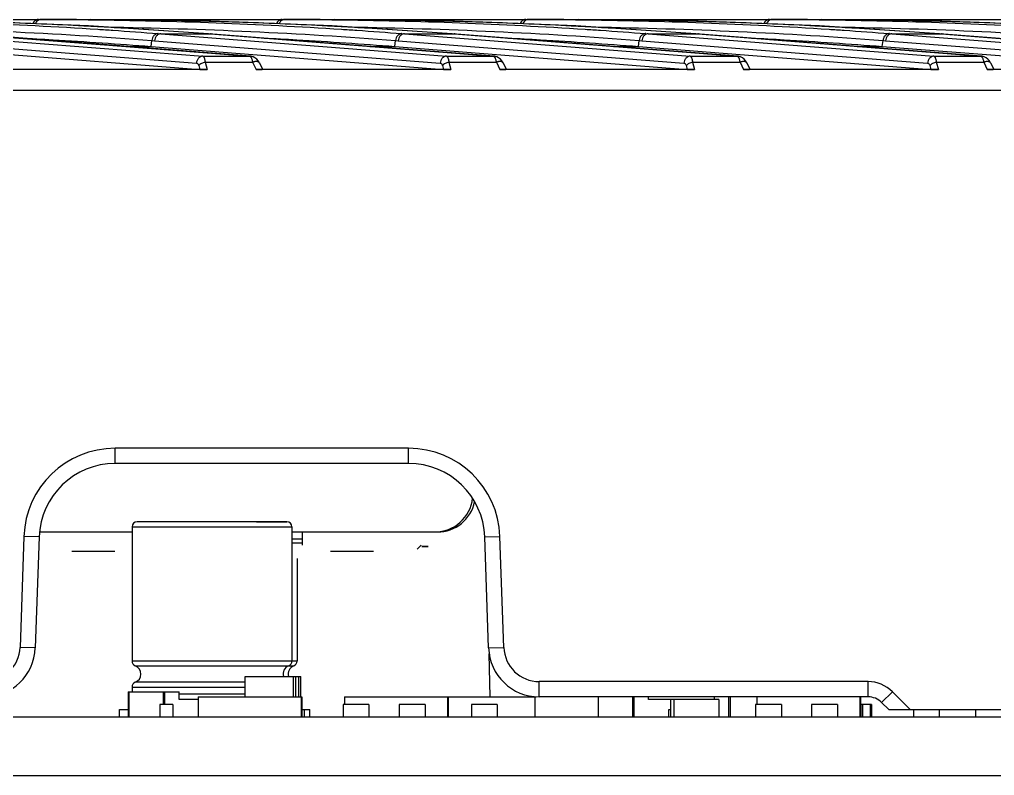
# Model space of a CAD drawing. Header units: millimetres. Extents: x 3299 to 14264, y 1863 to 5555.
# Drawn here: x 3732.03 to 3770.46, y 2920.55 to 2950.35 of the extents above; entities that cross this region are included whole.
import ezdxf

# ---------------------------------------------------------------- set-up
doc = ezdxf.new("R2010")
doc.units = ezdxf.units.MM
doc.layers.add('02___PRT_ALL_AXES', color=7, linetype='Continuous')
doc.layers.add('_147615', color=7, linetype='Continuous')

msp = doc.modelspace()

# ---------------------------------------------------------------- linework, layer by layer
at = {"color": 7, "linetype": 'Continuous'}
for p, q in [((3669.85596, 2950.34949), (4122.93801, 2950.34949)), ((3734.7387, 2950.3378), (3734.84117, 2950.33715)), ((3734.73871, 2950.34009), (3734.84118, 2950.33902)), ((3734.73878, 2950.34949), (3734.84108, 2950.34946)), ((3734.84125, 2950.34946), (3734.84108, 2950.34946)), ((3739.50834, 2950.28653), (3739.71755, 2950.27993)), ((3739.50835, 2950.2872), (3739.71756, 2950.28161)), ((3744.34279, 2950.34009), (3744.44526, 2950.33902)), ((3744.34279, 2950.3378), (3744.44525, 2950.33715)), ((3744.34286, 2950.34949), (3744.44516, 2950.34946)), ((3744.44533, 2950.34946), (3744.44516, 2950.34946)), ((3749.11243, 2950.2872), (3749.32164, 2950.28161)), ((3749.11243, 2950.28653), (3749.32163, 2950.27993)), ((3753.94687, 2950.34009), (3754.04934, 2950.33902)), ((3753.94687, 2950.3378), (3754.04933, 2950.33715)), ((3753.94694, 2950.34949), (3754.04924, 2950.34946)), ((3754.04941, 2950.34946), (3754.04924, 2950.34946)), ((3758.71651, 2950.2872), (3758.92572, 2950.28161)), ((3758.71651, 2950.28653), (3758.92571, 2950.27993)), ((3763.55095, 2950.34009), (3763.65342, 2950.33902)), ((3763.55095, 2950.3378), (3763.65341, 2950.33715)), ((3763.55102, 2950.34949), (3763.65332, 2950.34946)), ((3763.65349, 2950.34946), (3763.65332, 2950.34946)), ((3768.32059, 2950.2872), (3768.5298, 2950.28161)), ((3768.32059, 2950.28653), (3768.52979, 2950.27993)), ((3728.0012, 2949.78742), (3739.25757, 2948.90397)), ((3741.13392, 2948.90342), (3729.8775, 2949.78687)), ((3729.9559, 2949.77942), (3741.1104, 2948.90397)), ((3734.57097, 2950.10393), (3735.11192, 2950.07316)), ((3734.57099, 2950.10562), (3735.11198, 2950.07685)), ((3737.50348, 2949.79538), (3737.60528, 2949.78742)), ((3737.60528, 2949.78742), (3748.86165, 2948.90397)), ((3737.60528, 2949.78742), (3739.45811, 2949.78742)), ((3739.27929, 2949.80013), (3739.45811, 2949.78742)), ((3739.27932, 2949.80137), (3739.45811, 2949.78742)), ((3739.45811, 2949.78742), (3739.48148, 2949.78558)), ((3739.45811, 2949.78742), (3739.48148, 2949.78558)), ((3739.48158, 2949.78687), (3739.45811, 2949.78742)), ((3739.48148, 2949.78558), (3739.55998, 2949.77942)), ((3750.73801, 2948.90342), (3739.48158, 2949.78687)), ((3739.55998, 2949.77942), (3750.71448, 2948.90397)), ((3739.58346, 2949.77888), (3739.55998, 2949.77942)), ((3744.17505, 2950.10393), (3744.716, 2950.07316)), ((3744.17507, 2950.10562), (3744.71606, 2950.07685)), ((3747.10756, 2949.79538), (3747.20936, 2949.78742)), ((3747.20936, 2949.78742), (3758.46573, 2948.90397)), ((3747.20936, 2949.78742), (3749.06219, 2949.78742)), ((3748.88337, 2949.80013), (3749.06219, 2949.78742)), ((3748.8834, 2949.80137), (3749.06219, 2949.78742)), ((3749.06219, 2949.78742), (3749.08556, 2949.78558)), ((3749.06219, 2949.78742), (3749.08556, 2949.78558)), ((3749.08566, 2949.78687), (3749.06219, 2949.78742)), ((3749.08556, 2949.78558), (3749.16406, 2949.77942)), ((3760.34209, 2948.90342), (3749.08566, 2949.78687)), ((3749.16406, 2949.77942), (3760.31857, 2948.90397)), ((3749.18754, 2949.77888), (3749.16406, 2949.77942)), ((3753.77913, 2950.10393), (3754.32009, 2950.07316)), ((3753.77915, 2950.10562), (3754.32014, 2950.07685)), ((3756.71164, 2949.79538), (3756.81345, 2949.78742)), ((3756.81345, 2949.78742), (3768.06982, 2948.90397)), ((3756.81345, 2949.78742), (3758.66627, 2949.78742)), ((3758.48745, 2949.80013), (3758.66627, 2949.78742)), ((3758.48748, 2949.80137), (3758.66627, 2949.78742)), ((3758.66627, 2949.78742), (3758.68964, 2949.78558)), ((3758.66627, 2949.78742), (3758.68964, 2949.78558)), ((3758.68975, 2949.78687), (3758.66627, 2949.78742)), ((3758.68964, 2949.78558), (3758.76814, 2949.77942)), ((3769.94617, 2948.90342), (3758.68975, 2949.78687)), ((3758.76814, 2949.77942), (3769.92265, 2948.90397)), ((3758.79162, 2949.77888), (3758.76814, 2949.77942)), ((3763.38321, 2950.10393), (3763.92417, 2950.07316)), ((3763.38324, 2950.10562), (3763.92423, 2950.07685)), ((3766.31572, 2949.79538), (3766.41753, 2949.78742)), ((3766.41753, 2949.78742), (3777.6739, 2948.90397)), ((3766.41753, 2949.78742), (3768.27035, 2949.78742)), ((3768.09153, 2949.80013), (3768.27035, 2949.78742)), ((3768.09156, 2949.80137), (3768.27035, 2949.78742)), ((3768.27035, 2949.78742), (3768.29373, 2949.78558)), ((3768.27035, 2949.78742), (3768.29373, 2949.78558)), ((3768.29383, 2949.78687), (3768.27035, 2949.78742)), ((3768.29373, 2949.78558), (3768.37223, 2949.77942)), ((3779.55025, 2948.90342), (3768.29383, 2949.78687)), ((3768.37223, 2949.77942), (3779.52673, 2948.90397)), ((3768.3957, 2949.77888), (3768.37223, 2949.77942)), ((3727.74974, 2949.51394), (3739.00611, 2948.63049)), ((3737.22019, 2949.28804), (3737.25202, 2949.5219)), ((3737.25202, 2949.5219), (3737.35382, 2949.51394)), ((3737.35382, 2949.51394), (3748.61019, 2948.63049)), ((3746.82427, 2949.28804), (3746.8561, 2949.5219)), ((3746.8561, 2949.5219), (3746.9579, 2949.51394)), ((3746.9579, 2949.51394), (3758.21427, 2948.63049)), ((3756.42835, 2949.28804), (3756.46018, 2949.5219)), ((3756.46018, 2949.5219), (3756.56199, 2949.51394)), ((3756.56199, 2949.51394), (3767.81836, 2948.63049)), ((3766.03243, 2949.28804), (3766.06426, 2949.5219)), ((3766.06426, 2949.5219), (3766.16607, 2949.51394)), ((3766.16607, 2949.51394), (3777.42244, 2948.63049)), ((3727.61611, 2949.28804), (3739.14257, 2948.3834)), ((3736.23331, 2949.28804), (3737.22019, 2949.28804)), ((3737.22019, 2949.28804), (3748.74665, 2948.3834)), ((3745.83739, 2949.28804), (3746.82427, 2949.28804)), ((3746.82427, 2949.28804), (3758.35073, 2948.3834)), ((3755.44147, 2949.28804), (3756.42835, 2949.28804)), ((3756.42835, 2949.28804), (3767.95481, 2948.3834)), ((3765.04555, 2949.28804), (3766.03243, 2949.28804)), ((3766.03243, 2949.28804), (3777.55889, 2948.3834)), ((3739.25757, 2948.90397), (3741.1104, 2948.90397)), ((3739.35105, 2948.66351), (3739.43337, 2948.37446)), ((3739.35105, 2948.66351), (3741.22216, 2948.66351)), ((3741.13388, 2948.90342), (3741.1104, 2948.90397)), ((3741.22216, 2948.66351), (3741.36264, 2948.37446)), ((3741.49198, 2948.63929), (3741.61389, 2948.38845)), ((3748.86165, 2948.90397), (3750.71448, 2948.90397)), ((3748.95513, 2948.66351), (3749.03745, 2948.37446)), ((3748.95513, 2948.66351), (3750.82624, 2948.66351)), ((3750.73796, 2948.90342), (3750.71448, 2948.90397)), ((3750.82624, 2948.66351), (3750.96672, 2948.37446)), ((3751.09606, 2948.63929), (3751.21797, 2948.38845)), ((3758.46573, 2948.90397), (3760.31857, 2948.90397)), ((3758.55921, 2948.66351), (3758.64153, 2948.37446)), ((3758.55921, 2948.66351), (3760.43032, 2948.66351)), ((3760.34204, 2948.90342), (3760.31857, 2948.90397)), ((3760.43032, 2948.66351), (3760.5708, 2948.37446)), ((3760.70015, 2948.63929), (3760.82206, 2948.38845)), ((3768.06982, 2948.90397), (3769.92265, 2948.90397)), ((3768.16329, 2948.66351), (3768.24561, 2948.37446)), ((3768.16329, 2948.66351), (3770.0344, 2948.66351)), ((3769.94612, 2948.90342), (3769.92265, 2948.90397)), ((3770.0344, 2948.66351), (3770.17488, 2948.37446)), ((3770.30423, 2948.63929), (3770.42614, 2948.38845)), ((3739.43337, 2948.37446), (3731.75856, 2948.37446)), ((3739.09959, 2948.53431), (3739.14257, 2948.3834)), ((3749.03745, 2948.37446), (3741.36264, 2948.37446)), ((3748.70367, 2948.53431), (3748.74665, 2948.3834)), ((3758.64153, 2948.37446), (3750.96672, 2948.37446)), ((3758.30775, 2948.53431), (3758.35073, 2948.3834)), ((3768.24561, 2948.37446), (3760.5708, 2948.37446)), ((3767.91183, 2948.53431), (3767.95481, 2948.3834)), ((3777.8497, 2948.37446), (3770.17488, 2948.37446)), ((4193.1323, 2947.54949), (3664.04372, 2947.54949)), ((3735.80635, 2932.84949), (3735.80635, 2933.44949)), ((3747.36967, 2933.44949), (3735.80635, 2933.44949)), ((3747.36967, 2932.84949), (3747.36967, 2933.44949)), ((3747.36967, 2932.84949), (3735.80635, 2932.84949)), ((3742.57182, 2930.54949), (3736.67182, 2930.54949)), ((3741.37269, 2930.54949), (3741.37269, 2930.55049)), ((3741.37269, 2930.55049), (3742.57181, 2930.55049)), ((3741.38074, 2930.55049), (3741.38074, 2930.54949)), ((3742.57182, 2930.55049), (3742.57182, 2930.54949)), ((3736.47182, 2930.34949), (3736.47182, 2925.06184)), ((3736.47182, 2930.34949), (3742.77182, 2930.34949)), ((3742.77182, 2930.34949), (3742.77182, 2925.06184)), ((3743.19089, 2929.62449), (3743.19089, 2930.14949)), ((3732.20854, 2929.97513), (3732.05578, 2925.60063)), ((3732.80818, 2929.95419), (3732.20854, 2929.97513)), ((3732.80818, 2929.95419), (3732.65541, 2925.57969)), ((3742.77182, 2929.87949), (3743.19061, 2929.87949)), ((3750.36785, 2929.95419), (3750.96748, 2929.97513)), ((3750.52061, 2925.57969), (3750.36785, 2929.95419)), ((3751.12024, 2925.60063), (3750.96748, 2929.97513)), ((3735.79091, 2929.37949), (3734.0909, 2929.37949)), ((3743.19061, 2929.70449), (3742.77182, 2929.70449)), ((3745.9909, 2929.37949), (3744.29091, 2929.37949)), ((3747.7017, 2929.46529), (3747.86589, 2929.62949)), ((3747.88634, 2929.57597), (3748.13866, 2929.57597)), ((3748.14089, 2929.57646), (3747.89089, 2929.57646)), ((3742.97502, 2929.10449), (3742.97502, 2925.06184)), ((3732.65541, 2925.57969), (3732.05578, 2925.60063)), ((3750.52061, 2925.57969), (3751.12024, 2925.60063)), ((3750.58801, 2923.64949), (3750.54376, 2925.33922)), ((3742.97502, 2925.06184), (3736.47182, 2925.06184)), ((3736.59909, 2924.87553), (3742.84775, 2924.87553)), ((3740.92182, 2923.64949), (3740.92182, 2924.44949)), ((3740.92182, 2924.44949), (3743.12502, 2924.44949)), ((3742.82182, 2924.44949), (3742.82182, 2923.64949)), ((3742.92182, 2923.64949), (3742.92182, 2924.44949)), ((3743.02502, 2924.44949), (3743.02502, 2923.64949)), ((3743.12502, 2923.64949), (3743.12502, 2924.44949)), ((3736.47182, 2924.03714), (3736.47182, 2923.84949)), ((3736.47182, 2924.03714), (3740.92182, 2924.03714)), ((3740.92182, 2924.22345), (3736.59909, 2924.22345)), ((3752.51939, 2923.64949), (3752.51939, 2924.24949)), ((3765.47735, 2924.24949), (3752.51939, 2924.24949)), ((3765.47735, 2923.64949), (3765.47735, 2924.24949)), ((3736.32182, 2923.84949), (3736.32182, 2922.84949)), ((3736.32182, 2923.84949), (3738.32182, 2923.84949)), ((3736.35111, 2922.84949), (3736.35111, 2923.84949)), ((3737.69253, 2923.84949), (3737.69253, 2923.34949)), ((3737.76324, 2923.34949), (3737.76324, 2923.84949)), ((3738.32182, 2923.54949), (3738.32182, 2923.84949)), ((3740.92182, 2923.74949), (3738.32182, 2923.74949)), ((3739.07181, 2923.64949), (3739.07181, 2922.84949)), ((3739.07181, 2923.64949), (3743.16121, 2923.64949)), ((3743.13581, 2923.64949), (3743.13581, 2922.84949)), ((3743.16121, 2923.64949), (3743.16121, 2922.84949)), ((3744.84221, 2923.64949), (3744.84221, 2923.34949)), ((3744.84221, 2923.64949), (3750.58801, 2923.64949)), ((3748.90621, 2923.64949), (3748.90621, 2922.84949)), ((3748.93161, 2923.64949), (3748.93161, 2922.84949)), ((3752.33801, 2923.64949), (3752.33801, 2922.84949)), ((3765.47735, 2923.64949), (3752.51939, 2923.64949)), ((3754.83801, 2923.64949), (3754.83801, 2922.84949)), ((3754.84972, 2922.84949), (3754.84972, 2923.64949)), ((3756.19114, 2923.64949), (3756.19114, 2922.84949)), ((3756.26185, 2922.84949), (3756.26185, 2923.64949)), ((3756.82043, 2923.54949), (3756.82043, 2923.64949)), ((3759.42043, 2923.54949), (3759.42043, 2923.64949)), ((3759.97901, 2923.64949), (3759.97901, 2922.84949)), ((3760.04972, 2922.84949), (3760.04972, 2923.64949)), ((3761.09221, 2923.64949), (3761.09221, 2923.34949)), ((3765.15621, 2923.64949), (3765.15621, 2922.84949)), ((3765.18161, 2923.64949), (3765.18161, 2922.84949)), ((3766.00768, 2923.42982), (3766.43194, 2923.85408)), ((3767.13654, 2923.14949), (3766.43194, 2923.85408)), ((3737.56402, 2923.34949), (3737.56402, 2922.84949)), ((3737.56419, 2923.34949), (3737.56419, 2922.84949)), ((3738.07219, 2923.34949), (3737.56419, 2923.34949)), ((3738.07219, 2923.34949), (3738.07219, 2922.84949)), ((3739.07181, 2923.54949), (3738.32182, 2923.54949)), ((3744.7914, 2923.34949), (3744.7914, 2922.84949)), ((3745.8074, 2923.34949), (3744.7914, 2923.34949)), ((3745.8074, 2923.34949), (3745.8074, 2922.84949)), ((3747.00114, 2923.34949), (3747.00114, 2922.84949)), ((3748.01714, 2923.34949), (3747.00114, 2923.34949)), ((3748.01714, 2923.34949), (3748.01714, 2922.84949)), ((3749.84133, 2923.34949), (3749.84133, 2922.84949)), ((3750.85733, 2923.34949), (3749.84133, 2923.34949)), ((3750.85733, 2923.34949), (3750.85733, 2922.84949)), ((3759.595, 2923.54949), (3756.82043, 2923.54949)), ((3757.69001, 2923.54949), (3757.69001, 2922.84949)), ((3757.817, 2923.54949), (3757.817, 2922.84949)), ((3759.595, 2923.54949), (3759.595, 2922.84949)), ((3761.04142, 2923.34949), (3761.04142, 2922.84949)), ((3762.05742, 2923.34949), (3761.04142, 2923.34949)), ((3762.05742, 2923.34949), (3762.05742, 2922.84949)), ((3763.2513, 2923.34949), (3763.2513, 2922.84949)), ((3764.2673, 2923.34949), (3763.2513, 2923.34949)), ((3764.2673, 2923.34949), (3764.2673, 2922.84949)), ((3765.61015, 2923.34949), (3765.18161, 2923.34949)), ((3765.24867, 2923.34949), (3765.24867, 2922.84949)), ((3765.25162, 2923.34949), (3765.25162, 2922.84949)), ((3765.56408, 2923.34949), (3765.56408, 2922.84949)), ((3765.60721, 2923.34949), (3765.60721, 2922.84949)), ((3765.61015, 2923.34949), (3765.61015, 2922.84949)), ((3766.28801, 2923.14949), (3766.00768, 2923.42982)), ((4228.58801, 2922.84949), (3628.58801, 2922.84949)), ((3735.97182, 2922.84949), (3735.97182, 2923.14949)), ((3735.97182, 2923.14949), (3736.32182, 2923.14949)), ((3743.16121, 2923.14949), (3743.47502, 2923.14949)), ((3743.27182, 2922.84949), (3743.27182, 2923.14949)), ((3743.47502, 2922.84949), (3743.47502, 2923.14949)), ((3757.62043, 2922.84949), (3757.62043, 2923.14949)), ((3757.62043, 2923.14949), (3757.69001, 2923.14949)), ((3766.28801, 2923.14949), (3777.9964, 2923.14949)), ((3767.26581, 2923.14949), (3767.26581, 2922.84949)), ((3768.28181, 2923.14949), (3768.28181, 2922.84949)), ((3769.70429, 2923.14949), (3769.70429, 2922.84949)), ((3628.58801, 2920.54949), (4228.58801, 2920.54949))]:
    msp.add_line(p, q, dxfattribs=at)
for points in [[(3739.48158, 2949.78687), (3734.75068, 2950.09683), (3729.96821, 2950.28566), (3725.23717, 2950.34946)], [(3749.08566, 2949.78687), (3744.35476, 2950.09683), (3739.5723, 2950.28566), (3734.84125, 2950.34946)], [(3758.68975, 2949.78687), (3753.95884, 2950.09683), (3749.17638, 2950.28566), (3744.44533, 2950.34946)], [(3768.29383, 2949.78687), (3763.56292, 2950.09683), (3758.78046, 2950.28566), (3754.04941, 2950.34946)], [(3777.89791, 2949.78687), (3773.167, 2950.09683), (3768.38454, 2950.28566), (3763.65349, 2950.34946)], [(3741.49199, 2948.63929), (3741.44189, 2948.72277), (3741.38175, 2948.79088), (3741.31237, 2948.84417), (3741.23782, 2948.88058), (3741.16037, 2948.90041), (3741.13392, 2948.90342)], [(3751.09607, 2948.63929), (3751.04597, 2948.72277), (3750.98583, 2948.79088), (3750.91645, 2948.84417), (3750.8419, 2948.88058), (3750.76445, 2948.90041), (3750.73801, 2948.90342)], [(3760.70015, 2948.63929), (3760.65005, 2948.72277), (3760.58991, 2948.79088), (3760.52053, 2948.84417), (3760.44598, 2948.88058), (3760.36853, 2948.90041), (3760.34209, 2948.90342)], [(3770.30423, 2948.63929), (3770.25414, 2948.72277), (3770.19399, 2948.79088), (3770.12461, 2948.84417), (3770.05007, 2948.88058), (3769.97261, 2948.90041), (3769.94617, 2948.90342)]]:
    msp.add_lwpolyline(points, dxfattribs=at)
for centre, radius, start, end in [((3732.88587, 2767.72394), 182.62555, 89.4186911, 89.9999933), ((3742.48995, 2767.72394), 182.62555, 89.4186911, 89.9999933), ((3752.09403, 2767.72394), 182.62555, 89.4186911, 89.9999933), ((3761.69811, 2767.72394), 182.62555, 89.4186911, 89.9999933), ((3735.80635, 2929.84949), 3.6, 90, 178), ((3747.36967, 2929.84949), 3.6, 2, 90), ((3735.80635, 2929.84949), 3, 90, 178), ((3747.36967, 2929.84949), 3, 2, 90), ((3748.50135, 2931.64949), 1.5, 270, 348.22177), ((3736.67182, 2930.34949), 0.2, 90, 180), ((3742.57182, 2930.34949), 0.2, 0, 90), ((3730.65663, 2925.64949), 1.4, 270, 358), ((3730.65663, 2925.64949), 2, 270, 358), ((3752.51939, 2925.64949), 2, 182, 270), ((3752.51939, 2925.64949), 1.4, 182, 270), ((3736.67182, 2925.06184), 0.2, 180, 248.676314), ((3736.47182, 2924.54949), 0.35, 291.323686, 68.676314), ((3742.77182, 2924.54949), 0.35, 111.323686, 196.697496), ((3742.97502, 2924.54949), 0.35, 111.323686, 196.697496), ((3742.57182, 2925.06184), 0.2, 291.323686, 0), ((3742.77502, 2925.06184), 0.2, 291.323686, 0), ((3736.67182, 2924.03714), 0.2, 111.323686, 180), ((3765.47735, 2922.89949), 1.35, 45, 90), ((3765.47735, 2922.89949), 0.75, 45, 90)]:
    msp.add_arc(centre, radius, start, end, dxfattribs=at)
for centre, major_axis, ratio, start_param, end_param in [((3739.38398, 2948.39254), (0.3127, -0.00287), 0.05709228, -2.45227484, -1.41164735), ((3741.27835, 2948.39254), (0.33565, -0.00455), 0.05213384, -1.31625336, 0.02621058), ((3748.98806, 2948.39254), (0.3127, -0.00287), 0.05709228, -2.45227484, -1.41164735), ((3750.88243, 2948.39254), (0.33565, -0.00455), 0.05213384, -1.31625336, 0.02621058), ((3758.59214, 2948.39254), (0.3127, -0.00287), 0.05709228, -2.45227484, -1.41164735), ((3760.48651, 2948.39254), (0.33565, -0.00455), 0.05213384, -1.31625336, 0.02621058), ((3768.19622, 2948.39254), (0.3127, -0.00287), 0.05709228, -2.45227484, -1.41164735), ((3770.0906, 2948.39254), (0.33565, -0.00455), 0.05213384, -1.31625336, 0.02621058)]:
    msp.add_ellipse(centre, major_axis=major_axis, ratio=ratio, start_param=start_param, end_param=end_param, dxfattribs=at)
for points, knots in [([(3725.23709, 2950.33902), (3726.88565, 2950.32137), (3730.18364, 2950.24138), (3733.47825, 2950.07218), (3735.12463, 2949.96532)], [0, 0, 0, 0, 0.49981787, 1, 1, 1, 1]), ([(3730.11348, 2950.28161), (3730.48501, 2950.27148), (3731.97134, 2950.22642), (3733.45713, 2950.16321), (3734.57099, 2950.10562)], [0, 0, 0, 0, 0.24994146, 1, 1, 1, 1]), ([(3732.78359, 2950.34949), (3732.77193, 2950.34949), (3732.74847, 2950.34755), (3732.71405, 2950.33894), (3732.68097, 2950.32476), (3732.63915, 2950.2986), (3732.59345, 2950.25321), (3732.56762, 2950.2081), (3732.55739, 2950.18391)], [0, 0, 0, 0, 0.11796739, 0.23692242, 0.3575179, 0.48047805, 0.73436509, 1, 1, 1, 1]), ([(3732.88589, 2950.34949), (3732.87408, 2950.34949), (3732.85031, 2950.3475), (3732.81545, 2950.33866), (3732.782, 2950.32411), (3732.73976, 2950.29728), (3732.69382, 2950.25079), (3732.66814, 2950.20469), (3732.65808, 2950.18001)], [0, 0, 0, 0, 0.11784456, 0.23669604, 0.35722879, 0.48017788, 0.7341703, 1, 1, 1, 1]), ([(3734.84108, 2950.34946), (3735.23003, 2950.34924), (3736.78595, 2950.3434), (3738.34178, 2950.31767), (3739.50835, 2950.2872)], [0, 0, 0, 0, 0.24998342, 1, 1, 1, 1]), ([(3734.84118, 2950.33902), (3736.48973, 2950.32137), (3739.78772, 2950.24138), (3743.08233, 2950.07218), (3744.72872, 2949.96532)], [0, 0, 0, 0, 0.49981787, 1, 1, 1, 1]), ([(3739.71756, 2950.28161), (3740.08909, 2950.27148), (3741.57543, 2950.22642), (3743.06121, 2950.16321), (3744.17507, 2950.10562)], [0, 0, 0, 0, 0.24994146, 1, 1, 1, 1]), ([(3742.38767, 2950.34949), (3742.37601, 2950.34949), (3742.35255, 2950.34755), (3742.31813, 2950.33894), (3742.28505, 2950.32476), (3742.24323, 2950.2986), (3742.19753, 2950.25321), (3742.1717, 2950.2081), (3742.16147, 2950.18391)], [0, 0, 0, 0, 0.11796739, 0.23692242, 0.3575179, 0.48047805, 0.73436509, 1, 1, 1, 1]), ([(3742.48997, 2950.34949), (3742.47816, 2950.34949), (3742.45439, 2950.3475), (3742.41953, 2950.33866), (3742.38608, 2950.32411), (3742.34384, 2950.29728), (3742.2979, 2950.25079), (3742.27222, 2950.20469), (3742.26216, 2950.18001)], [0, 0, 0, 0, 0.11784456, 0.23669604, 0.35722879, 0.48017788, 0.7341703, 1, 1, 1, 1]), ([(3744.44516, 2950.34946), (3744.83411, 2950.34924), (3746.39003, 2950.3434), (3747.94586, 2950.31767), (3749.11243, 2950.2872)], [0, 0, 0, 0, 0.24998342, 1, 1, 1, 1]), ([(3744.44526, 2950.33902), (3746.09381, 2950.32137), (3749.3918, 2950.24138), (3752.68641, 2950.07218), (3754.3328, 2949.96532)], [0, 0, 0, 0, 0.49981787, 1, 1, 1, 1]), ([(3749.32164, 2950.28161), (3749.69317, 2950.27148), (3751.17951, 2950.22642), (3752.66529, 2950.16321), (3753.77915, 2950.10562)], [0, 0, 0, 0, 0.24994146, 1, 1, 1, 1]), ([(3751.99175, 2950.34949), (3751.98009, 2950.34949), (3751.95663, 2950.34755), (3751.92221, 2950.33894), (3751.88914, 2950.32476), (3751.84731, 2950.2986), (3751.80161, 2950.25321), (3751.77578, 2950.2081), (3751.76556, 2950.18391)], [0, 0, 0, 0, 0.11796739, 0.23692242, 0.3575179, 0.48047805, 0.73436509, 1, 1, 1, 1]), ([(3752.09405, 2950.34949), (3752.08224, 2950.34949), (3752.05847, 2950.3475), (3752.02361, 2950.33866), (3751.99016, 2950.32411), (3751.94792, 2950.29728), (3751.90198, 2950.25079), (3751.8763, 2950.20469), (3751.86624, 2950.18001)], [0, 0, 0, 0, 0.11784456, 0.23669604, 0.35722879, 0.48017788, 0.7341703, 1, 1, 1, 1]), ([(3754.04924, 2950.34946), (3754.4382, 2950.34924), (3755.99411, 2950.3434), (3757.54995, 2950.31767), (3758.71651, 2950.2872)], [0, 0, 0, 0, 0.24998342, 1, 1, 1, 1]), ([(3754.04934, 2950.33902), (3755.69789, 2950.32137), (3758.99588, 2950.24138), (3762.29049, 2950.07218), (3763.93688, 2949.96532)], [0, 0, 0, 0, 0.49981787, 1, 1, 1, 1]), ([(3758.92572, 2950.28161), (3759.29725, 2950.27148), (3760.78359, 2950.22642), (3762.26937, 2950.16321), (3763.38324, 2950.10562)], [0, 0, 0, 0, 0.24994146, 1, 1, 1, 1]), ([(3761.59583, 2950.34949), (3761.58417, 2950.34949), (3761.56071, 2950.34755), (3761.52629, 2950.33894), (3761.49322, 2950.32476), (3761.45139, 2950.2986), (3761.4057, 2950.25321), (3761.37986, 2950.2081), (3761.36964, 2950.18391)], [0, 0, 0, 0, 0.11796739, 0.23692242, 0.3575179, 0.48047805, 0.73436509, 1, 1, 1, 1]), ([(3761.69813, 2950.34949), (3761.68632, 2950.34949), (3761.66255, 2950.3475), (3761.62769, 2950.33866), (3761.59424, 2950.32411), (3761.552, 2950.29728), (3761.50606, 2950.25079), (3761.48038, 2950.20469), (3761.47032, 2950.18001)], [0, 0, 0, 0, 0.11784456, 0.23669604, 0.35722879, 0.48017788, 0.7341703, 1, 1, 1, 1]), ([(3763.65332, 2950.34946), (3764.04228, 2950.34924), (3765.59819, 2950.3434), (3767.15403, 2950.31767), (3768.32059, 2950.2872)], [0, 0, 0, 0, 0.24998342, 1, 1, 1, 1]), ([(3763.65342, 2950.33902), (3765.30198, 2950.32137), (3768.59996, 2950.24138), (3771.89457, 2950.07218), (3773.54096, 2949.96532)], [0, 0, 0, 0, 0.49981787, 1, 1, 1, 1]), ([(3768.5298, 2950.28161), (3768.90133, 2950.27148), (3770.38767, 2950.22642), (3771.87346, 2950.16321), (3772.98732, 2950.10562)], [0, 0, 0, 0, 0.24994146, 1, 1, 1, 1]), ([(3725.83432, 2950.05412), (3727.73836, 2950.02489), (3731.54772, 2949.90687), (3735.35154, 2949.66998), (3737.25202, 2949.5219)], [0, 0, 0, 0, 0.49974103, 1, 1, 1, 1]), ([(3735.11198, 2950.07685), (3735.45937, 2950.05786), (3736.84924, 2949.97791), (3738.23819, 2949.88211), (3739.27932, 2949.80137)], [0, 0, 0, 0, 0.24990452, 1, 1, 1, 1]), ([(3735.12463, 2949.96532), (3735.32291, 2949.95245), (3736.11613, 2949.89967), (3736.909, 2949.84174), (3737.50348, 2949.79538)], [0, 0, 0, 0, 0.24993993, 1, 1, 1, 1]), ([(3735.4384, 2950.05412), (3737.34244, 2950.02489), (3741.1518, 2949.90687), (3744.95562, 2949.66998), (3746.8561, 2949.5219)], [0, 0, 0, 0, 0.49974103, 1, 1, 1, 1]), ([(3737.50348, 2949.79538), (3737.48806, 2949.7949), (3737.45694, 2949.79051), (3737.41223, 2949.77414), (3737.37064, 2949.74855), (3737.33353, 2949.71467), (3737.3021, 2949.67361), (3737.26886, 2949.61085), (3737.25547, 2949.55774), (3737.25202, 2949.5219)], [0, 0, 0, 0, 0.1144849, 0.23115054, 0.35099582, 0.47460876, 0.60202333, 0.73278794, 1, 1, 1, 1]), ([(3737.60528, 2949.78742), (3737.58987, 2949.78693), (3737.55875, 2949.78253), (3737.51405, 2949.76616), (3737.47246, 2949.74057), (3737.43536, 2949.70669), (3737.40392, 2949.66563), (3737.37068, 2949.60288), (3737.35728, 2949.54977), (3737.35382, 2949.51394)], [0, 0, 0, 0, 0.1144829, 0.23115044, 0.35099967, 0.47461668, 0.60203381, 0.73279828, 1, 1, 1, 1]), ([(3744.71606, 2950.07685), (3745.06345, 2950.05786), (3746.45332, 2949.97791), (3747.84227, 2949.88211), (3748.8834, 2949.80137)], [0, 0, 0, 0, 0.24990452, 1, 1, 1, 1]), ([(3744.72872, 2949.96532), (3744.92699, 2949.95245), (3745.72021, 2949.89967), (3746.51309, 2949.84174), (3747.10756, 2949.79538)], [0, 0, 0, 0, 0.24993993, 1, 1, 1, 1]), ([(3745.04249, 2950.05412), (3746.94652, 2950.02489), (3750.75589, 2949.90687), (3754.55971, 2949.66998), (3756.46018, 2949.5219)], [0, 0, 0, 0, 0.49974103, 1, 1, 1, 1]), ([(3747.10756, 2949.79538), (3747.09214, 2949.7949), (3747.06102, 2949.79051), (3747.01631, 2949.77414), (3746.97472, 2949.74855), (3746.93762, 2949.71467), (3746.90618, 2949.67361), (3746.87294, 2949.61085), (3746.85955, 2949.55774), (3746.8561, 2949.5219)], [0, 0, 0, 0, 0.1144849, 0.23115054, 0.35099582, 0.47460876, 0.60202333, 0.73278794, 1, 1, 1, 1]), ([(3747.20936, 2949.78742), (3747.19395, 2949.78693), (3747.16283, 2949.78253), (3747.11813, 2949.76616), (3747.07654, 2949.74057), (3747.03944, 2949.70669), (3747.008, 2949.66563), (3746.97476, 2949.60288), (3746.96137, 2949.54977), (3746.9579, 2949.51394)], [0, 0, 0, 0, 0.1144829, 0.23115044, 0.35099967, 0.47461668, 0.60203381, 0.73279828, 1, 1, 1, 1]), ([(3754.32014, 2950.07685), (3754.66753, 2950.05786), (3756.0574, 2949.97791), (3757.44635, 2949.88211), (3758.48748, 2949.80137)], [0, 0, 0, 0, 0.24990452, 1, 1, 1, 1]), ([(3754.3328, 2949.96532), (3754.53108, 2949.95245), (3755.32429, 2949.89967), (3756.11717, 2949.84174), (3756.71164, 2949.79538)], [0, 0, 0, 0, 0.24993993, 1, 1, 1, 1]), ([(3754.64657, 2950.05412), (3756.5506, 2950.02489), (3760.35997, 2949.90687), (3764.16379, 2949.66998), (3766.06426, 2949.5219)], [0, 0, 0, 0, 0.49974103, 1, 1, 1, 1]), ([(3756.71164, 2949.79538), (3756.69622, 2949.7949), (3756.6651, 2949.79051), (3756.62039, 2949.77414), (3756.5788, 2949.74855), (3756.5417, 2949.71467), (3756.51026, 2949.67361), (3756.47702, 2949.61085), (3756.46363, 2949.55774), (3756.46018, 2949.5219)], [0, 0, 0, 0, 0.1144849, 0.23115054, 0.35099582, 0.47460876, 0.60202333, 0.73278794, 1, 1, 1, 1]), ([(3756.81345, 2949.78742), (3756.79803, 2949.78693), (3756.76691, 2949.78253), (3756.72221, 2949.76616), (3756.68062, 2949.74057), (3756.64352, 2949.70669), (3756.61208, 2949.66563), (3756.57884, 2949.60288), (3756.56545, 2949.54977), (3756.56199, 2949.51394)], [0, 0, 0, 0, 0.1144829, 0.23115044, 0.35099967, 0.47461668, 0.60203381, 0.73279828, 1, 1, 1, 1]), ([(3763.92423, 2950.07685), (3764.27161, 2950.05786), (3765.66148, 2949.97791), (3767.05043, 2949.88211), (3768.09156, 2949.80137)], [0, 0, 0, 0, 0.24990452, 1, 1, 1, 1]), ([(3763.93688, 2949.96532), (3764.13516, 2949.95245), (3764.92837, 2949.89967), (3765.72125, 2949.84174), (3766.31572, 2949.79538)], [0, 0, 0, 0, 0.24993993, 1, 1, 1, 1]), ([(3764.25065, 2950.05412), (3766.15468, 2950.02489), (3769.96405, 2949.90687), (3773.76787, 2949.66998), (3775.66834, 2949.5219)], [0, 0, 0, 0, 0.49974103, 1, 1, 1, 1]), ([(3766.31572, 2949.79538), (3766.3003, 2949.7949), (3766.26918, 2949.79051), (3766.22447, 2949.77414), (3766.18288, 2949.74855), (3766.14578, 2949.71467), (3766.11434, 2949.67361), (3766.0811, 2949.61085), (3766.06772, 2949.55774), (3766.06426, 2949.5219)], [0, 0, 0, 0, 0.1144849, 0.23115054, 0.35099582, 0.47460876, 0.60202333, 0.73278794, 1, 1, 1, 1]), ([(3766.41753, 2949.78742), (3766.40211, 2949.78693), (3766.371, 2949.78253), (3766.32629, 2949.76616), (3766.2847, 2949.74057), (3766.2476, 2949.70669), (3766.21616, 2949.66563), (3766.18292, 2949.60288), (3766.16953, 2949.54977), (3766.16607, 2949.51394)], [0, 0, 0, 0, 0.1144829, 0.23115044, 0.35099967, 0.47461668, 0.60203381, 0.73279828, 1, 1, 1, 1]), ([(3732.06894, 2949.61947), (3732.49837, 2949.59791), (3734.21656, 2949.50558), (3735.93345, 2949.38903), (3737.22019, 2949.28804)], [0, 0, 0, 0, 0.24988731, 1, 1, 1, 1]), ([(3741.67302, 2949.61947), (3742.10245, 2949.59791), (3743.82065, 2949.50558), (3745.53754, 2949.38903), (3746.82427, 2949.28804)], [0, 0, 0, 0, 0.24988731, 1, 1, 1, 1]), ([(3751.2771, 2949.61947), (3751.70654, 2949.59791), (3753.42473, 2949.50558), (3755.14162, 2949.38903), (3756.42835, 2949.28804)], [0, 0, 0, 0, 0.24988731, 1, 1, 1, 1]), ([(3760.88119, 2949.61947), (3761.31062, 2949.59791), (3763.02881, 2949.50558), (3764.7457, 2949.38903), (3766.03243, 2949.28804)], [0, 0, 0, 0, 0.24988731, 1, 1, 1, 1]), ([(3739.25757, 2948.90397), (3739.24216, 2948.90348), (3739.21104, 2948.89909), (3739.16633, 2948.88271), (3739.12474, 2948.85712), (3739.08764, 2948.82324), (3739.05621, 2948.78218), (3739.02297, 2948.71943), (3739.00957, 2948.66632), (3739.00611, 2948.63049)], [0, 0, 0, 0, 0.11448288, 0.23115041, 0.35099963, 0.47461664, 0.60203378, 0.73279827, 1, 1, 1, 1]), ([(3739.00611, 2948.63049), (3739.01098, 2948.63011), (3739.02077, 2948.62843), (3739.03498, 2948.62319), (3739.04859, 2948.61517), (3739.06631, 2948.60019), (3739.08567, 2948.57357), (3739.0956, 2948.54829), (3739.09959, 2948.53431)], [0, 0, 0, 0, 0.10278531, 0.20770749, 0.31717883, 0.43355563, 0.69403275, 1, 1, 1, 1]), ([(3739.35105, 2948.66351), (3739.32565, 2948.65822), (3739.27606, 2948.64442), (3739.20699, 2948.61514), (3739.15564, 2948.58418), (3739.12107, 2948.55638), (3739.10625, 2948.54175), (3739.09959, 2948.53431)], [0, 0, 0, 0, 0.27135605, 0.53652324, 0.78272184, 0.89551977, 1, 1, 1, 1]), ([(3739.25757, 2948.90397), (3739.26019, 2948.90346), (3739.2655, 2948.90174), (3739.27309, 2948.89737), (3739.28048, 2948.89122), (3739.29061, 2948.88003), (3739.30244, 2948.86125), (3739.31494, 2948.83327), (3739.32628, 2948.79894), (3739.33626, 2948.75862), (3739.34475, 2948.71286), (3739.34912, 2948.68049), (3739.35105, 2948.66351)], [0, 0, 0, 0, 0.02981441, 0.06193798, 0.0974187, 0.13702, 0.23037782, 0.34433491, 0.4792829, 0.63454725, 0.80883592, 1, 1, 1, 1]), ([(3741.1104, 2948.90397), (3741.11399, 2948.90326), (3741.12144, 2948.90051), (3741.13191, 2948.89329), (3741.14223, 2948.88293), (3741.14853, 2948.87461), (3741.15168, 2948.87)], [0, 0, 0, 0, 0.20079218, 0.42887315, 0.69348362, 1, 1, 1, 1]), ([(3741.15168, 2948.87), (3741.15522, 2948.86485), (3741.16215, 2948.85347), (3741.1756, 2948.82691), (3741.18415, 2948.80496), (3741.18953, 2948.78941)], [0, 0, 0, 0, 0.21013799, 0.44702324, 1, 1, 1, 1]), ([(3741.18953, 2948.78941), (3741.19615, 2948.77026), (3741.20835, 2948.72858), (3741.21775, 2948.68621), (3741.22216, 2948.66351)], [0, 0, 0, 0, 0.46714617, 1, 1, 1, 1]), ([(3741.49198, 2948.63929), (3741.48844, 2948.64659), (3741.47817, 2948.66054), (3741.45575, 2948.67611), (3741.42712, 2948.68664), (3741.39307, 2948.69212), (3741.35443, 2948.69252), (3741.31217, 2948.68786), (3741.26745, 2948.67826), (3741.23736, 2948.66892), (3741.22216, 2948.66351)], [0, 0, 0, 0, 0.08366245, 0.17459178, 0.27785668, 0.39584031, 0.52878732, 0.67540451, 0.83352254, 1, 1, 1, 1]), ([(3748.86165, 2948.90397), (3748.84624, 2948.90348), (3748.81512, 2948.89909), (3748.77042, 2948.88271), (3748.72883, 2948.85712), (3748.69173, 2948.82324), (3748.66029, 2948.78218), (3748.62705, 2948.71943), (3748.61365, 2948.66632), (3748.61019, 2948.63049)], [0, 0, 0, 0, 0.11448288, 0.23115041, 0.35099963, 0.47461664, 0.60203378, 0.73279827, 1, 1, 1, 1]), ([(3748.61019, 2948.63049), (3748.61506, 2948.63011), (3748.62485, 2948.62843), (3748.63906, 2948.62319), (3748.65267, 2948.61517), (3748.67039, 2948.60019), (3748.68975, 2948.57357), (3748.69968, 2948.54829), (3748.70367, 2948.53431)], [0, 0, 0, 0, 0.10278531, 0.20770749, 0.31717883, 0.43355563, 0.69403275, 1, 1, 1, 1]), ([(3748.95513, 2948.66351), (3748.92973, 2948.65822), (3748.88015, 2948.64442), (3748.81107, 2948.61514), (3748.75972, 2948.58418), (3748.72515, 2948.55638), (3748.71033, 2948.54175), (3748.70367, 2948.53431)], [0, 0, 0, 0, 0.27135605, 0.53652324, 0.78272184, 0.89551977, 1, 1, 1, 1]), ([(3748.86165, 2948.90397), (3748.86427, 2948.90346), (3748.86958, 2948.90174), (3748.87717, 2948.89737), (3748.88456, 2948.89122), (3748.89469, 2948.88003), (3748.90653, 2948.86125), (3748.91902, 2948.83327), (3748.93036, 2948.79894), (3748.94034, 2948.75862), (3748.94883, 2948.71286), (3748.95321, 2948.68049), (3748.95513, 2948.66351)], [0, 0, 0, 0, 0.02981441, 0.06193798, 0.0974187, 0.13702, 0.23037782, 0.34433491, 0.4792829, 0.63454725, 0.80883592, 1, 1, 1, 1]), ([(3750.71448, 2948.90397), (3750.71807, 2948.90326), (3750.72552, 2948.90051), (3750.73599, 2948.89329), (3750.74631, 2948.88293), (3750.75261, 2948.87461), (3750.75577, 2948.87)], [0, 0, 0, 0, 0.20079218, 0.42887315, 0.69348362, 1, 1, 1, 1]), ([(3750.75577, 2948.87), (3750.7593, 2948.86485), (3750.76623, 2948.85347), (3750.77968, 2948.82691), (3750.78823, 2948.80496), (3750.79361, 2948.78941)], [0, 0, 0, 0, 0.21013799, 0.44702324, 1, 1, 1, 1]), ([(3750.79361, 2948.78941), (3750.80023, 2948.77026), (3750.81243, 2948.72858), (3750.82184, 2948.68621), (3750.82624, 2948.66351)], [0, 0, 0, 0, 0.46714617, 1, 1, 1, 1]), ([(3751.09606, 2948.63929), (3751.09252, 2948.64659), (3751.08225, 2948.66054), (3751.05983, 2948.67611), (3751.0312, 2948.68664), (3750.99715, 2948.69212), (3750.95851, 2948.69252), (3750.91625, 2948.68786), (3750.87154, 2948.67826), (3750.84144, 2948.66892), (3750.82624, 2948.66351)], [0, 0, 0, 0, 0.08366245, 0.17459178, 0.27785668, 0.39584031, 0.52878732, 0.67540451, 0.83352254, 1, 1, 1, 1]), ([(3758.46573, 2948.90397), (3758.45032, 2948.90348), (3758.4192, 2948.89909), (3758.3745, 2948.88271), (3758.33291, 2948.85712), (3758.29581, 2948.82324), (3758.26437, 2948.78218), (3758.23113, 2948.71943), (3758.21774, 2948.66632), (3758.21427, 2948.63049)], [0, 0, 0, 0, 0.11448288, 0.23115041, 0.35099963, 0.47461664, 0.60203378, 0.73279827, 1, 1, 1, 1]), ([(3758.21427, 2948.63049), (3758.21914, 2948.63011), (3758.22893, 2948.62843), (3758.24314, 2948.62319), (3758.25675, 2948.61517), (3758.27447, 2948.60019), (3758.29383, 2948.57357), (3758.30377, 2948.54829), (3758.30775, 2948.53431)], [0, 0, 0, 0, 0.10278531, 0.20770749, 0.31717883, 0.43355563, 0.69403275, 1, 1, 1, 1]), ([(3758.55921, 2948.66351), (3758.53381, 2948.65822), (3758.48423, 2948.64442), (3758.41516, 2948.61514), (3758.3638, 2948.58418), (3758.32923, 2948.55638), (3758.31441, 2948.54175), (3758.30775, 2948.53431)], [0, 0, 0, 0, 0.27135605, 0.53652324, 0.78272184, 0.89551977, 1, 1, 1, 1]), ([(3758.46573, 2948.90397), (3758.46835, 2948.90346), (3758.47367, 2948.90174), (3758.48125, 2948.89737), (3758.48865, 2948.89122), (3758.49877, 2948.88003), (3758.51061, 2948.86125), (3758.5231, 2948.83327), (3758.53444, 2948.79894), (3758.54442, 2948.75862), (3758.55291, 2948.71286), (3758.55729, 2948.68049), (3758.55921, 2948.66351)], [0, 0, 0, 0, 0.02981441, 0.06193798, 0.0974187, 0.13702, 0.23037782, 0.34433491, 0.4792829, 0.63454725, 0.80883592, 1, 1, 1, 1]), ([(3760.31857, 2948.90397), (3760.32216, 2948.90326), (3760.3296, 2948.90051), (3760.34007, 2948.89329), (3760.35039, 2948.88293), (3760.35669, 2948.87461), (3760.35985, 2948.87)], [0, 0, 0, 0, 0.20079218, 0.42887315, 0.69348362, 1, 1, 1, 1]), ([(3760.35985, 2948.87), (3760.36338, 2948.86485), (3760.37031, 2948.85347), (3760.38376, 2948.82691), (3760.39231, 2948.80496), (3760.39769, 2948.78941)], [0, 0, 0, 0, 0.21013799, 0.44702324, 1, 1, 1, 1]), ([(3760.39769, 2948.78941), (3760.40431, 2948.77026), (3760.41651, 2948.72858), (3760.42592, 2948.68621), (3760.43032, 2948.66351)], [0, 0, 0, 0, 0.46714617, 1, 1, 1, 1]), ([(3760.70014, 2948.63929), (3760.6966, 2948.64659), (3760.68633, 2948.66054), (3760.66391, 2948.67611), (3760.63528, 2948.68664), (3760.60123, 2948.69212), (3760.56259, 2948.69252), (3760.52034, 2948.68786), (3760.47562, 2948.67826), (3760.44553, 2948.66892), (3760.43032, 2948.66351)], [0, 0, 0, 0, 0.08366245, 0.17459178, 0.27785668, 0.39584031, 0.52878732, 0.67540451, 0.83352254, 1, 1, 1, 1]), ([(3768.06982, 2948.90397), (3768.0544, 2948.90348), (3768.02328, 2948.89909), (3767.97858, 2948.88271), (3767.93699, 2948.85712), (3767.89989, 2948.82324), (3767.86845, 2948.78218), (3767.83521, 2948.71943), (3767.82182, 2948.66632), (3767.81836, 2948.63049)], [0, 0, 0, 0, 0.11448288, 0.23115041, 0.35099963, 0.47461664, 0.60203378, 0.73279827, 1, 1, 1, 1]), ([(3767.81836, 2948.63049), (3767.82322, 2948.63011), (3767.83301, 2948.62843), (3767.84722, 2948.62319), (3767.86083, 2948.61517), (3767.87855, 2948.60019), (3767.89791, 2948.57357), (3767.90785, 2948.54829), (3767.91183, 2948.53431)], [0, 0, 0, 0, 0.10278531, 0.20770749, 0.31717883, 0.43355563, 0.69403275, 1, 1, 1, 1]), ([(3768.16329, 2948.66351), (3768.13789, 2948.65822), (3768.08831, 2948.64442), (3768.01924, 2948.61514), (3767.96789, 2948.58418), (3767.93331, 2948.55638), (3767.91849, 2948.54175), (3767.91183, 2948.53431)], [0, 0, 0, 0, 0.27135605, 0.53652324, 0.78272184, 0.89551977, 1, 1, 1, 1]), ([(3768.06982, 2948.90397), (3768.07243, 2948.90346), (3768.07775, 2948.90174), (3768.08534, 2948.89737), (3768.09273, 2948.89122), (3768.10285, 2948.88003), (3768.11469, 2948.86125), (3768.12718, 2948.83327), (3768.13852, 2948.79894), (3768.1485, 2948.75862), (3768.15699, 2948.71286), (3768.16137, 2948.68049), (3768.16329, 2948.66351)], [0, 0, 0, 0, 0.02981441, 0.06193798, 0.0974187, 0.13702, 0.23037782, 0.34433491, 0.4792829, 0.63454725, 0.80883592, 1, 1, 1, 1]), ([(3769.92265, 2948.90397), (3769.92624, 2948.90326), (3769.93368, 2948.90051), (3769.94415, 2948.89329), (3769.95447, 2948.88293), (3769.96077, 2948.87461), (3769.96393, 2948.87)], [0, 0, 0, 0, 0.20079218, 0.42887315, 0.69348362, 1, 1, 1, 1]), ([(3769.96393, 2948.87), (3769.96746, 2948.86485), (3769.97439, 2948.85347), (3769.98784, 2948.82691), (3769.99639, 2948.80496), (3770.00177, 2948.78941)], [0, 0, 0, 0, 0.21013799, 0.44702324, 1, 1, 1, 1]), ([(3770.00177, 2948.78941), (3770.0084, 2948.77026), (3770.02059, 2948.72858), (3770.03, 2948.68621), (3770.0344, 2948.66351)], [0, 0, 0, 0, 0.46714617, 1, 1, 1, 1]), ([(3770.30423, 2948.63929), (3770.30068, 2948.64659), (3770.29041, 2948.66054), (3770.26799, 2948.67611), (3770.23937, 2948.68664), (3770.20531, 2948.69212), (3770.16667, 2948.69252), (3770.12442, 2948.68786), (3770.0797, 2948.67826), (3770.04961, 2948.66892), (3770.0344, 2948.66351)], [0, 0, 0, 0, 0.08366245, 0.17459178, 0.27785668, 0.39584031, 0.52878732, 0.67540451, 0.83352254, 1, 1, 1, 1])]:
    msp.add_open_spline(points, degree=3, knots=knots, dxfattribs=at)
at = {"layer": '02___PRT_ALL_AXES', "color": 7, "linetype": 'Continuous'}
msp.add_line((3750.58801, 2923.64949), (3752.39978, 2923.64949), dxfattribs=at)
at = {"layer": '_147615', "color": 7, "linetype": 'Continuous'}
for p, q in [((3732.82515, 2930.14949), (3736.47182, 2930.14949)), ((3742.77182, 2930.14949), (3748.40208, 2930.14949))]:
    msp.add_line(p, q, dxfattribs=at)
msp.add_arc((3748.40208, 2931.64949), 1.5, 270, 353.536835, dxfattribs=at)

doc.saveas('drawing.dxf')
